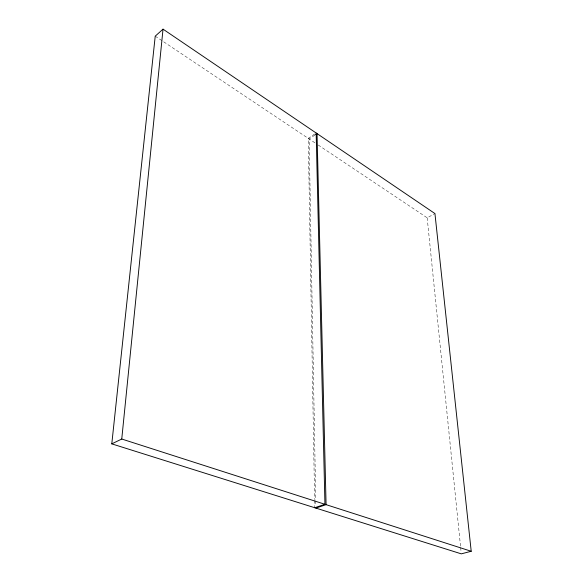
<?xml version="1.0" encoding="UTF-8"?>
<svg xmlns="http://www.w3.org/2000/svg" width="583" height="583" viewBox="0 0 583 583"><rect width="100%" height="100%" fill="white"/><g stroke="black" fill="none" stroke-linecap="round" stroke-linejoin="round"><path stroke-width="0.44" stroke-dasharray="2.92 2.19" d="M314.718 133.981L308.254 138.368L314.601 499.544M314.893 135.074L309.143 138.965L315.731 499.908M318.223 145.029L427.179 217.802L434.94 213.567M155.224 36.161L315.374 143.126M427.179 217.802L460.563 546.606M460.657 547.51L461.117 552.035M315.746 500.812L315.833 505.359M314.616 500.454L314.733 506.824"/><path stroke-width="0.87" d="M111.79 443.867L121.752 439.028L163.029 29.15L434.94 213.567L471.21 551.27L461.299 553.85L111.79 443.867L155.224 36.161L163.029 29.15M315.607 134.586L317.05 133.609L326.079 504.659L315.884 508.092M314.747 507.735L324.942 504.295L316.154 133.004M121.752 439.028L471.21 551.27"/></g></svg>
